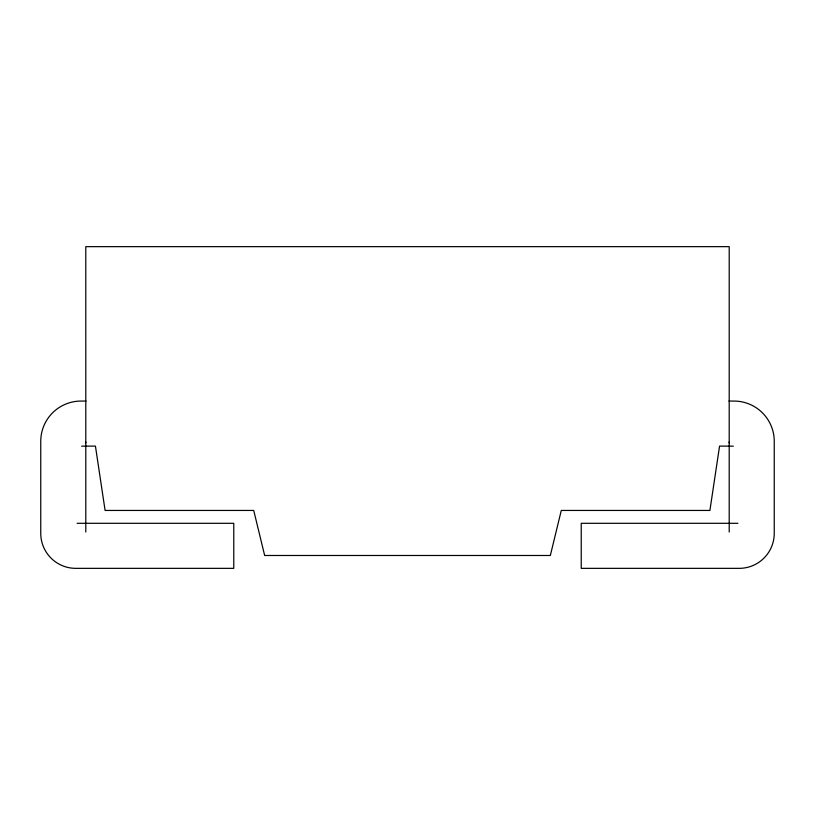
<?xml version="1.0" encoding="UTF-8"?>
<svg xmlns="http://www.w3.org/2000/svg" width="815" height="815" viewBox="0 0 815 815"><rect width="100%" height="100%" fill="white"/><g stroke="black" fill="none" stroke-linecap="round" stroke-linejoin="round"><path stroke-width="1.22" d="M85.789 442.82L85.84 441.985M729.201 532.012L729.211 246.65L85.789 246.65L85.799 532.012M81.663 446.162L95.437 446.1L105.094 510.445L253.72 510.445L264.661 555.484L550.339 555.484L561.28 510.445L709.906 510.445L719.564 446.1L733.337 446.162M737.901 523.301L581.227 523.312L581.227 568.35L739.225 568.35A35.025 35.025 0 0 0 774.25 533.336L774.25 441.343A40.281 40.281 0 0 0 733.969 401.062L728.967 401.062M86.033 401.062L81.031 401.062A40.281 40.281 0 0 0 40.75 441.343L40.75 533.336A35.025 35.025 0 0 0 75.775 568.35L233.773 568.35L233.773 523.312L77.099 523.301M729.16 441.985L729.211 442.82"/></g></svg>
